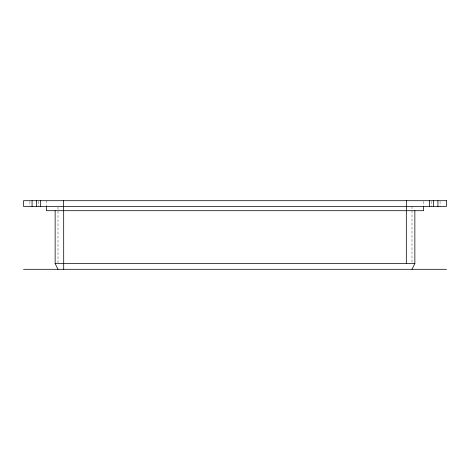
<?xml version="1.0" encoding="UTF-8"?>
<svg xmlns="http://www.w3.org/2000/svg" width="470" height="470" viewBox="0 0 470 470"><rect width="100%" height="100%" fill="white"/><g stroke="black" fill="none" stroke-linecap="round" stroke-linejoin="round"><path stroke-width="0.35" stroke-dasharray="2.35 1.76" d="M440.067 201.418L440.067 206.418M431.495 201.418L431.495 206.418M423.635 201.418L423.635 205.707M411.996 206.418L411.996 262.847M58.004 207.153L58.004 262.847M46.366 200.702L46.366 205.707M38.505 201.418L38.505 206.418M29.933 201.418L29.933 205.707"/><path stroke-width="0.7" d="M411.996 269.298L414.857 263.582L414.857 210.707M55.143 210.707L55.143 263.582L414.857 263.582M23.5 269.298L446.5 269.298M55.143 263.582L58.004 269.298M63.709 269.298L63.679 210.707M437.928 200.702L437.928 206.418M433.64 200.702L433.64 206.418M429.351 200.702L429.351 206.418M423.635 206.418L423.635 210.707L46.366 210.707L46.366 206.418M406.485 200.702L406.421 210.707M406.321 210.707L406.321 263.582M63.515 200.702L63.579 210.707M40.649 200.702L40.649 206.418M36.36 200.702L36.36 206.418M32.072 200.702L32.072 206.418M446.5 200.702L23.5 200.702L23.5 206.418L446.5 206.418L446.5 200.702"/></g></svg>
